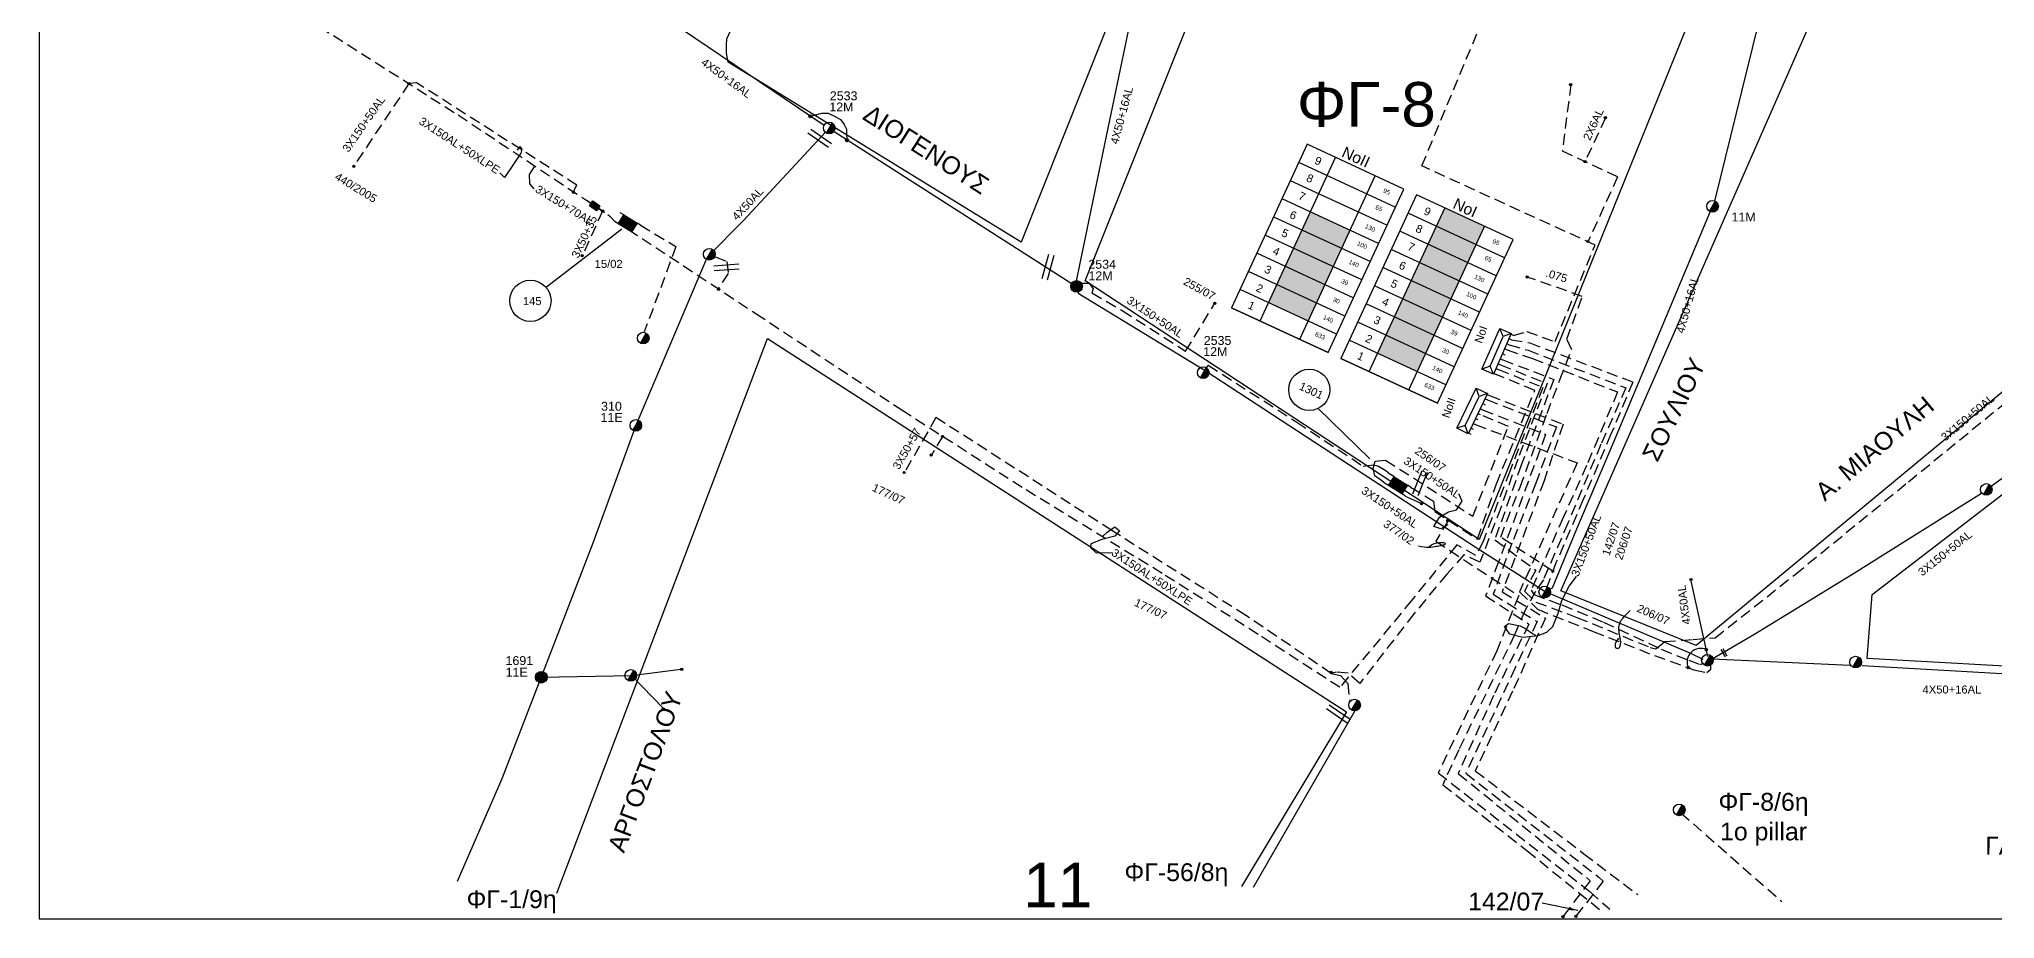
# Model space of a CAD drawing. Header units: millimetres. Extents: x -2238 to -1136, y 747 to 1272.
# Drawn here: x -2237.4 to -2011.6, y 757 to 858.5 of the extents above; entities that cross this region are included whole.
import ezdxf
from ezdxf.enums import TextEntityAlignment as Align

# ---------------------------------------------------------------- set-up
doc = ezdxf.new("R2010")
doc.units = ezdxf.units.MM
doc.linetypes.add('DASHED', pattern=[19.05, 12.7, -6.35])
for name, color, linetype in [('Link Box 2 Διευθύνσεων', 7, 'Continuous'), ('Link Box 4 Διευθύνσεων', 7, 'Continuous'), ('Άγνωστα', 7, 'Continuous'), ('Ασφαλειοκιβώτια Χ.Τ 9 αναχωρήσεων', 7, 'Continuous'), ('Γέφυρες Εναέριου Δικτύου', 7, 'Continuous'), ('Γυμνά εναέρια ΧΤ (3Φ)   3x50+35CU', 7, 'Continuous'), ('Γυμνά εναέρια ΧΤ (3Φ)   4x50AL', 7, 'Continuous'), ('Γυμνά εναέρια ΧΤ και ΦΟΠ (3Φ)   4x50+16AL', 7, 'Continuous'), ('Επιγραφές - Σχήματα', 7, 'Continuous'), ('Καλώδια ΧΤ   2x6AL', 7, 'DASHED'), ('Καλώδια ΧΤ   3x150+50AL', 7, 'DASHED'), ('Καλώδια ΧΤ   3x150+70AL', 7, 'DASHED'), ('Καλώδια ΧΤ   3x150AL+50XLPE', 7, 'DASHED'), ('Καλώδια ΧΤ   4x50AL', 7, 'DASHED'), ('Μηχανική τομή', 7, 'Continuous'), ('Στύλος Ξύλινος', 7, 'Continuous'), ('Στύλος Ξύλινος @ 1', 7, 'Continuous'), ('Στύλος ΦΜ', 7, 'Continuous'), ('Στύλος ΦΜ @ 1', 7, 'Continuous'), ('Συνδέσεις', 7, 'Continuous'), ('Τομή', 7, 'Continuous'), ('Υποσταθμός πόλεως', 7, 'Continuous'), ('Υπόβαθρο ΔΕΗ', 7, 'Continuous'), ('Υπόγεια καλώδια Παροχών ΧΤ   .075', 7, 'DASHED'), ('Υπόγεια καλώδια Παροχών ΧΤ   4x50AL', 7, 'DASHED')]:
    doc.layers.add(name, color=color, linetype=linetype)
doc.styles.get("Standard").update_dxf_attribs({"font": 'ARIAL.TTF'})
doc.linetypes.add('SYN_LINE', pattern='A,0.5,-0.0001,["/\\/\\/\\/",Standard,S=0.1,R=0,X=0,Y=-0.05],-0.25', length=0.7501)
doc.dimstyles.new('ISO-25', dxfattribs={"dimtxt": 2.5, "dimasz": 2.5, "dimexe": 1.25, "dimexo": 0.625, "dimtad": 1, "dimtxsty": 'Standard', "dimcen": 2.5, "dimadec": 0, "dimazin": 0, "dimtfac": 1, "dimtmove": 0, "dimatfit": 3, "dimfxl": 1, "dimarcsym": 0})

# ---------------------------------------------------------------- blocks, each defined once
blk = doc.blocks.new('ΥΠΑΡΧΩΝ ΤΣΙΜΕΝΤΕΝΙΟΣ ΣΤΥΛΟΣ')
at = {"layer": 'Στύλος ΦΜ'}
blk.add_hatch(color=256, dxfattribs=at).paths.add_polyline_path([(-1.29, -2.28, 0.574793), (2.62, 0, 0.268822), (1.3, 2.27)])
blk.add_line((-1.29, -2.28), (1.3, 2.27), dxfattribs=at)
blk.add_circle((0, 0), 2.62, dxfattribs=at)
at = {"layer": 'Στύλος ΦΜ', "flags": 4}
for tag, p in [('ΑΡΙΘΜΟΣ', (-4.68, 8.05)), ('ΤΥΠΟΣ', (-4.91, 3.03))]:
    blk.add_attdef(tag, p, '', height=4, dxfattribs=at)
blk = doc.blocks.new('ΤΟΜΗ')
at = {"layer": 'Τομή', "ltscale": 40}
for p, q in [((-5.68, 0), (5.68, 0)), ((5.68, -2.33), (-5.68, -2.33))]:
    blk.add_line(p, q, dxfattribs=at)
blk = doc.blocks.new('ΜΗΧΑΝΙΚΗ ΤΟΜΗ')
at = {"layer": 'Μηχανική τομή', "ltscale": 40}
for p, q in [((-1.89, 0.78), (1.89, 0.78)), ((1.89, 0), (-1.89, 0))]:
    blk.add_line(p, q, dxfattribs=at)
blk = doc.blocks.new('_ΣΥΝΔΕΣΗ')
at = {"layer": 'Συνδέσεις', "linetype": 'SYN_LINE', "ltscale": 40}
blk.add_hatch(color=256, dxfattribs=at).paths.add_polyline_path([(0.5, -0.01, 1), (-0.5, -0.01, 1)])
at = {"layer": 'Συνδέσεις'}
blk.add_circle((0, -0.01), 0.5, dxfattribs=at)
blk = doc.blocks.new('ΥΠΑΡΧΩΝ ΞΥΛΙΝΟΣ ΣΤΥΛΟΣ')
at = {"layer": 'Στύλος Ξύλινος'}
h = blk.add_hatch(color=256, dxfattribs=at)
h.paths.add_polyline_path([(-2.62, 0, 0.270008), (-1.29, -2.28), (1.3, 2.27, 0.576266)])
h.paths.add_polyline_path([(-1.29, -2.28, 0.574793), (2.62, 0, 0.268822), (1.3, 2.27)])
blk.add_line((-1.29, -2.28), (1.3, 2.27), dxfattribs=at)
blk.add_circle((0, 0), 2.62, dxfattribs=at)
at = {"layer": 'Στύλος Ξύλινος', "flags": 4}
for tag, p in [('ΑΡΙΘΜΟΣ', (-4.91, 8.6)), ('ΤΥΠΟΣ', (-4.85, 3.39))]:
    blk.add_attdef(tag, p, '', height=4, dxfattribs=at)
blk = doc.blocks.new('LINK BOX 4 ΑΝΑΧΩΡΗΣΕΩΝ')
at = {"layer": 'Link Box 4 Διευθύνσεων', "ltscale": 40}
blk.add_hatch(color=256, dxfattribs=at).paths.add_polyline_path([(-3.54, 0), (-3.54, -4.67), (3.54, -4.67), (3.54, 0)])
for p, q in [((-3.54, 0), (-5.33, 0)), ((5.33, 0), (3.54, 0)), ((-3.54, -4.67), (-5.33, -4.67)), ((5.33, -4.67), (3.54, -4.67))]:
    blk.add_line(p, q, dxfattribs=at)
blk.add_lwpolyline([(-3.54, -4.67), (-3.54, 0), (3.54, 0), (3.54, -4.67)], close=True, dxfattribs=at)
blk = doc.blocks.new('LINK BOX 2 ΑΝΑΧΩΡΗΣΕΩΝ')
at = {"layer": 'Link Box 2 Διευθύνσεων', "ltscale": 40}
blk.add_hatch(color=256, dxfattribs=at).paths.add_polyline_path([(-2.02, 1.29), (-2.02, -1.45), (1.89, -1.45), (1.89, 1.29)])
for p, q in [((-2.02, -0.08), (-4.26, -0.08)), ((4.12, -0.08), (1.89, -0.08))]:
    blk.add_line(p, q, dxfattribs=at)
blk.add_lwpolyline([(-2.02, -1.45), (-2.02, 1.29), (1.89, 1.29), (1.89, -1.45)], close=True, dxfattribs=at)
blk = doc.blocks.new('ΑΣΦΑΛΕΙΟΚΙΒΩΤΙΟ ΥΣ 9 ΑΝΑΧΩΡΗΣΕΩΝ')
at = {"layer": 'Ασφαλειοκιβώτια Χ.Τ 9 αναχωρήσεων', "ltscale": 40}
for p, q in [((-9.32, -13.12), (-5.79, 6.82)), ((2.12, 3.14), (-9.65, 5.22)), ((-4.48, -13.97), (-0.95, 5.96)), ((1.73, 0.92), (-10.04, 3)), ((1.34, -1.3), (-10.43, 0.79)), ((0.95, -3.51), (-10.82, -1.43)), ((0.56, -5.73), (-11.22, -3.64)), ((0.16, -7.94), (-11.61, -5.86)), ((-0.23, -10.16), (-12, -8.07)), ((-0.62, -12.37), (-12.39, -10.29)), ((-1.01, -14.59), (-12.79, -12.5))]:
    blk.add_line(p, q, dxfattribs=at)
at = {"layer": 'Ασφαλειοκιβώτια Χ.Τ 9 αναχωρήσεων'}
blk.add_lwpolyline([(2.52, 5.35), (-9.25, 7.44), (-12.79, -12.5), (-1.01, -14.59)], close=True, dxfattribs=at)
for s, p in [('9', (-8.01, 5.56)), ('8', (-8.4, 3.43)), ('7', (-8.75, 1.25)), ('6', (-9.16, -1.05)), ('5', (-9.53, -3.25)), ('4', (-9.96, -5.47)), ('3', (-10.34, -7.7)), ('2', (-10.72, -9.97)), ('1', (-11.11, -12.08))]:
    blk.add_text(s, height=0.9, rotation=350.6937, dxfattribs=at).set_placement(p)
at = {"layer": 'Ασφαλειοκιβώτια Χ.Τ 9 αναχωρήσεων', "ltscale": 40}
for tag, height, rotation, p in [('ΟΝΟΜΑ', 1.25, 350.2383, (-3.59, 7.45)), ('ΚΕΙΜΕΝΟ 9', 0.5, 350.6937, (0.75, 4.59)), ('ΚΕΙΜΕΝΟ 8', 0.5, 350.6937, (0.37, 2.56)), ('ΚΕΙΜΕΝΟ 7', 0.5, 350.6937, (-0.01, 0.15)), ('ΚΕΙΜΕΝΟ 6', 0.5, 350.6937, (-0.39, -1.94)), ('ΚΕΙΜΕΝΟ 5', 0.5, 350.6937, (-0.77, -4.19)), ('ΚΕΙΜΕΝΟ 4', 0.5, 350.6937, (-1.21, -6.46)), ('ΚΕΙΜΕΝΟ 3', 0.5, 350.6937, (-1.59, -8.7)), ('ΚΕΙΜΕΝΟ 2', 0.5, 350.6937, (-1.96, -10.94)), ('ΚΕΙΜΕΝΟ 1', 0.5, 350.6937, (-2.35, -13.01)), ('ΣΧ', 0.5, 350.2383, (-7.27, -13.98))]:
    blk.add_attdef(tag, text='', height=height, rotation=rotation, dxfattribs=at).set_placement(p, align=Align.MIDDLE_CENTER)
blk = doc.blocks.new('ΥΠΟΣΤΑΘΜΟΣ ΠΟΛΕΩΣ 9 ΑΝΑΧΩΡΗΣΕΩΝ')
at = {"layer": 'Υποσταθμός πόλεως', "ltscale": 40}
for p, q in [((-9.63, -2.82), (-9.63, -4)), ((-7.12, -2.82), (-7.12, -4)), ((-4.84, -2.82), (-4.84, -4)), ((-2.36, -2.82), (-2.36, -4)), ((0.09, -2.82), (0.09, -4)), ((2.55, -2.82), (2.55, -4)), ((5.02, -2.82), (5.02, -4)), ((7.48, -2.82), (7.48, -4)), ((9.61, -2.82), (9.61, -4))]:
    blk.add_line(p, q, dxfattribs=at)
blk.add_lwpolyline([(-10.02, 2.82), (10.02, 2.82), (10.02, -2.82), (-10.02, -2.82)], close=True, dxfattribs=at)
for points in [[(-7.21, 0), (-10.02, 2.82)], [(-10.02, -2.82), (-7.21, 0)], [(-7.21, 0), (7.21, 0)], [(7.21, 0), (10.02, 2.82)], [(10.02, -2.82), (7.21, 0)]]:
    blk.add_lwpolyline(points, dxfattribs=at)
at = {"layer": 'Υποσταθμός πόλεως', "linetype": 'SYN_LINE', "ltscale": 40, "flags": 1}
for tag, p in [('ΜΕΤΑΣΧΗΜΑΤΙΣΜΟΣ', (10.79, 1.71)), ('ΙΣΧΥΣ', (10.77, -1.08)), ('ΑΡΙΘΜΟΣ', (10.89, -3.8))]:
    blk.add_attdef(tag, p, '', height=1.8, dxfattribs=at)

msp = doc.modelspace()

# ---------------------------------------------------------------- hatches: boundary and pattern name
at = {"layer": 'Ασφαλειοκιβώτια Χ.Τ 9 αναχωρήσεων'}
for color, points in [(27, [(-2071.5, 834.79), (-2070.53, 836.89), (-2075.11, 839.01), (-2076.08, 836.91)]), (62, [(-2092.57, 834.36), (-2093.54, 832.27), (-2088.97, 830.15), (-2088.96, 830.15), (-2087.99, 832.25)]), (151, [(-2074.41, 828.51), (-2073.44, 830.6), (-2078.02, 832.72), (-2078.99, 830.62)]), (30, [(-2089.93, 828.05), (-2094.46, 830.15), (-2094.52, 830.15), (-2095.48, 828.08), (-2090.9, 825.96)]), (133, [(-2079.96, 828.53), (-2080.93, 826.43), (-2076.35, 824.32), (-2075.38, 826.41)]), (1, [(-2075.38, 826.41), (-2074.41, 828.51), (-2078.99, 830.62), (-2079.96, 828.53)]), (2, [(-2080.93, 826.43), (-2081.9, 824.34), (-2077.32, 822.22), (-2076.35, 824.32)]), (173, [(-2081.9, 824.34), (-2082.87, 822.24), (-2078.29, 820.12), (-2077.32, 822.22)])]:
    msp.add_hatch(color=color, dxfattribs=at).paths.add_polyline_path(points)
h = msp.add_hatch(color=6, dxfattribs=at)
h.paths.add_polyline_path([(-2076.08, 836.91), (-2077.05, 834.82), (-2073.41, 833.13), (-2072.27, 833.13), (-2071.5, 834.79)])
h.paths.add_polyline_path([(-2072.27, 833.13), (-2073.41, 833.13), (-2072.47, 832.7)])
h = msp.add_hatch(color=85, dxfattribs=at)
h.paths.add_polyline_path([(-2072.47, 832.7), (-2073.41, 833.13), (-2077.83, 833.13), (-2078.02, 832.72), (-2073.44, 830.6)])
h.paths.add_polyline_path([(-2077.05, 834.82), (-2077.83, 833.13), (-2073.41, 833.13)])
h = msp.add_hatch(color=85, dxfattribs=at)
h.paths.add_polyline_path([(-2088.96, 830.15), (-2088.97, 830.15), (-2094.46, 830.15), (-2089.93, 828.05)])
h.paths.add_polyline_path([(-2093.54, 832.27), (-2094.51, 830.17), (-2094.46, 830.15), (-2088.97, 830.15)])
at = {"layer": 'Επιγραφές - Σχήματα', "ltscale": 20}
h = msp.add_hatch(color=133, dxfattribs=at)
h.dxf.hatch_style = 1
h.paths.add_polyline_path([(-2090.63, 838.56), (-2091.6, 836.46), (-2087.02, 834.34), (-2086.05, 836.44)])
h = msp.add_hatch(color=6, dxfattribs=at)
h.dxf.hatch_style = 1
h.paths.add_polyline_path([(-2087.99, 832.25), (-2087.02, 834.34), (-2091.6, 836.46), (-2092.57, 834.36)])

# ---------------------------------------------------------------- linework, layer by layer
at = {"layer": 'Άγνωστα', "color": 6, "linetype": 'DASHED', "ltscale": 0.1}
for points in [[(-2067.21, 824.32), (-2065.67, 824.75), (-2065.67, 824.75), (-2062.39, 823.61), (-2057.78, 834.74), (-2077.77, 843.88), (-2068.67, 865.69)], [(-2060.58, 853.24), (-2061.56, 845.6), (-2055.17, 842.61), (-2058.6, 835.11)]]:
    msp.add_lwpolyline(points, dxfattribs=at)
at = {"layer": 'Άγνωστα', "color": 2, "linetype": 'DASHED', "ltscale": 0.1}
for points in [[(-2167.96, 837.03), (-2163.86, 834.58), (-2167.51, 824.72)], [(-2133.1, 812.66), (-2134.38, 810.51)]]:
    msp.add_lwpolyline(points, dxfattribs=at)
at = {"layer": 'Άγνωστα', "color": 133, "linetype": 'DASHED', "ltscale": 0.1}
msp.add_lwpolyline([(-2133.86, 814.84), (-2137.45, 808.56)], dxfattribs=at)
at = {"layer": 'Άγνωστα', "ltscale": 0.1}
msp.add_lwpolyline([(-2079.7, 805.78), (-2077.95, 804.98)], dxfattribs=at)
at = {"layer": 'Άγνωστα', "color": 151, "linetype": 'SYN_LINE', "ltscale": 6}
for points in [[(-2168.99, 785.08), (-2163.31, 785.8)], [(-2168.99, 785.08), (-2165.3, 781.25)]]:
    msp.add_lwpolyline(points, dxfattribs=at)
at = {"layer": 'Άγνωστα', "color": 151, "linetype": 'SYN_LINE', "ltscale": 10}
msp.add_lwpolyline([(-2179.4, 784.88), (-2168.99, 785.08)], dxfattribs=at)
at = {"layer": 'Άγνωστα', "color": 2, "ltscale": 0.1}
msp.add_lwpolyline([(-2085.52, 780.99), (-2085.52, 780.99), (-2097.22, 760.63)], dxfattribs=at)
at = {"layer": 'Άγνωστα', "color": 151, "linetype": 'DASHED', "ltscale": 0.1}
msp.add_lwpolyline([(-2047.86, 769.21), (-2036.22, 758.99)], dxfattribs=at)
at = {"layer": 'Γέφυρες Εναέριου Δικτύου', "ltscale": 0.1}
msp.add_lwpolyline([(-2148.32, 849.62), (-2147.04, 849.97), (-2146.29, 849.95), (-2145.41, 849.55), (-2144.88, 849.22), (-2144.44, 848.67), (-2144.19, 848.11), (-2144.17, 847.38), (-2144.11, 846.83)], dxfattribs=at)
at = {"layer": 'Γυμνά εναέρια ΧΤ (3Φ)   3x50+35CU', "color": 2, "linetype": 'DASHED', "ltscale": 0.1}
msp.add_lwpolyline([(-2172.35, 838.67), (-2174.65, 833.52)], dxfattribs=at)
at = {"layer": 'Γυμνά εναέρια ΧΤ (3Φ)   4x50AL', "color": 6, "linetype": 'Continuous', "ltscale": 0.1}
msp.add_lwpolyline([(-2044.75, 787.28), (-2046.71, 796.14)], dxfattribs=at)
at = {"layer": 'Γυμνά εναέρια ΧΤ και ΦΟΠ (3Φ)   4x50+16AL', "color": 7, "ltscale": 0.1}
msp.add_lwpolyline([(-2043.95, 839.79), (-2031.52, 890.31)], dxfattribs=at)
at = {"layer": 'Γυμνά εναέρια ΧΤ και ΦΟΠ (3Φ)   4x50+16AL', "color": 133, "ltscale": 0.1}
for points in [[(-2117.75, 830.05), (-2114.34, 846.39), (-2110.16, 866.5), (-2110.06, 866.81)], [(-2117.38, 829.81), (-2117.43, 829.18), (-2102.78, 820.28), (-2083.33, 807.59), (-2071.6, 799.91), (-2063.55, 794.75)]]:
    msp.add_lwpolyline(points, dxfattribs=at)
at = {"layer": 'Γυμνά εναέρια ΧΤ και ΦΟΠ (3Φ)   4x50+16AL', "color": 3, "ltscale": 0.1}
for points in [[(-2167.61, 862.66), (-2146.75, 848.59)], [(-2145.59, 847.83), (-2117.38, 829.81)]]:
    msp.add_lwpolyline(points, dxfattribs=at)
at = {"layer": 'Γυμνά εναέρια ΧΤ και ΦΟΠ (3Φ)   4x50+16AL', "color": 1, "ltscale": 0.1}
for points in [[(-2044.48, 838.63), (-2055.66, 812), (-2059.92, 801.95), (-2062.72, 795.16), (-2063.55, 794.75)], [(-2063.55, 794.75), (-2059.73, 793.14), (-2046.78, 787.64), (-2045.35, 786.95)], [(-2044.27, 787.01), (-2028.34, 786.28)], [(-2026.95, 786.21), (-2001.41, 784.77)]]:
    msp.add_lwpolyline(points, dxfattribs=at)
at = {"layer": 'Γυμνά εναέρια ΧΤ και ΦΟΠ (3Φ)   4x50+16AL', "color": 85, "ltscale": 0.1}
for points in [[(-2012.06, 806.91), (-2003.87, 812.88), (-1989.85, 825.35), (-1980.12, 833.36)], [(-2044.27, 787.01), (-2039.47, 789.8), (-2028.14, 796.72), (-2013.18, 806.11)]]:
    msp.add_lwpolyline(points, dxfattribs=at)
at = {"layer": 'Επιγραφές - Σχήματα', "ltscale": 0.1}
msp.add_lwpolyline([(-1243.78, 1256.38), (-2237.36, 1256.38), (-2237.36, 756.99), (-1243.78, 756.99)], close=True, dxfattribs=at)
for points in [[(-2182.16, 845.69), (-2181.88, 846.1), (-2181.65, 845.79), (-2181.75, 845.36), (-2182.46, 844.29), (-2183.64, 842.53), (-2184.18, 843.08)], [(-2180.19, 843.83), (-2180.81, 842.89), (-2180.78, 841.81), (-2180.27, 841.23)], [(-2170.1, 836.59), (-2178.81, 829.88)], [(-2083.76, 810.06), (-2089.74, 815.89)], [(-2074.77, 802.46), (-2075.56, 802), (-2076.37, 802.27), (-2075.75, 803.35), (-2074.7, 803.94), (-2073.77, 804.2), (-2073.11, 805.19), (-2073.49, 806.03)], [(-2114.62, 801.12), (-2114.08, 801.63), (-2113.21, 802.21), (-2112.67, 801.77), (-2113.21, 801.16), (-2114.69, 800.76), (-2115.96, 800.26), (-2116.03, 799.86), (-2115.35, 799.24), (-2113.48, 799.27)], [(-2077.03, 799.81), (-2076.85, 800), (-2076.64, 800.15), (-2076.41, 800.26), (-2076.18, 800.34), (-2075.96, 800.39), (-2075.74, 800.42), (-2075.54, 800.43), (-2075.38, 800.43), (-2075.25, 800.41), (-2075.16, 800.39), (-2075.1, 800.36), (-2075.07, 800.32), (-2075.07, 800.28), (-2075.08, 800.24), (-2075.12, 800.2), (-2075.18, 800.17), (-2075.24, 800.13), (-2075.33, 800.1), (-2075.42, 800.08), (-2075.53, 800.05), (-2075.65, 800.02), (-2075.79, 800), (-2075.95, 799.97), (-2076.12, 799.94), (-2076.31, 799.91), (-2076.51, 799.87), (-2076.74, 799.85), (-2076.98, 799.84), (-2077.24, 799.84), (-2077.52, 799.87), (-2077.83, 799.92), (-2078.15, 800.01)], [(-2064.33, 789.68), (-2063.36, 790.06), (-2062.66, 790.71), (-2062.02, 792.25), (-2061.63, 793.74), (-2060.76, 795.39), (-2059.93, 796.49)], [(-2055.07, 789.39), (-2055.24, 789.14), (-2055.36, 788.93), (-2055.44, 788.75), (-2055.47, 788.61), (-2055.47, 788.49), (-2055.45, 788.4), (-2055.41, 788.32), (-2055.36, 788.27), (-2055.3, 788.23), (-2055.25, 788.21), (-2055.19, 788.2), (-2055.13, 788.21), (-2055.07, 788.23), (-2055.01, 788.27), (-2054.97, 788.32), (-2054.92, 788.38), (-2054.89, 788.45), (-2054.86, 788.54), (-2054.84, 788.64), (-2054.83, 788.74), (-2054.82, 788.85), (-2054.82, 788.97), (-2054.83, 789.08), (-2054.84, 789.2), (-2054.86, 789.32), (-2054.88, 789.43), (-2054.9, 789.55), (-2054.93, 789.67), (-2054.95, 789.79), (-2054.98, 789.91), (-2055, 790.03), (-2055.01, 790.15), (-2055.02, 790.28), (-2055.03, 790.41), (-2055.03, 790.55), (-2055.02, 790.68), (-2055, 790.82), (-2054.97, 790.95), (-2054.93, 791.09), (-2054.87, 791.22), (-2054.8, 791.35), (-2054.72, 791.48), (-2054.62, 791.62), (-2054.49, 791.77), (-2054.34, 791.94), (-2054.17, 792.13), (-2053.97, 792.34), (-2053.73, 792.58)], [(-2064.36, 789.67), (-2066.11, 789.47), (-2067.6, 789.84), (-2068.23, 790.74), (-2067.76, 791.07), (-2066.44, 790.79), (-2065.88, 790.52), (-2065.01, 789.93), (-2064.65, 789.71)]]:
    msp.add_lwpolyline(points, dxfattribs=at)
for centre in [(-2180.66, 828.31), (-2090.76, 818.04)]:
    msp.add_circle(centre, 2.38, dxfattribs=at)
at = {"layer": 'Καλώδια ΧΤ   2x6AL', "color": 6, "linetype": 'DASHED', "ltscale": 0.1}
msp.add_lwpolyline([(-2056.59, 849.43), (-2058.95, 844.38)], dxfattribs=at)
at = {"layer": 'Καλώδια ΧΤ   3x150+50AL', "color": 2, "linetype": 'DASHED', "ltscale": 0.1}
msp.add_lwpolyline([(-2194.68, 853.37), (-2201.03, 843.87)], dxfattribs=at)
at = {"layer": 'Καλώδια ΧΤ   3x150+50AL', "color": 27, "linetype": 'DASHED', "ltscale": 0.1}
msp.add_lwpolyline([(-2068.44, 821.51), (-2068.44, 821.51), (-2068.44, 821.51), (-2062.53, 819.23), (-2066.3, 809.36), (-2069.35, 800.74), (-2064.61, 797.22), (-2065.93, 794.8), (-2064.6, 793.55), (-2059.87, 791.78), (-2051.41, 788.31), (-2050.75, 788.15), (-2049.75, 788.98), (-2046.46, 789.24), (-2043.9, 789.43), (-2034.68, 796.74), (-2021.61, 807.42), (-2006.3, 819.93), (-1989.16, 834.19), (-1979.85, 841.83), (-1977.14, 842.94), (-1976.46, 844.04), (-1976.56, 844.71)], dxfattribs=at)
at = {"layer": 'Καλώδια ΧΤ   3x150+50AL', "color": 133, "linetype": 'DASHED', "ltscale": 0.1}
for points in [[(-2117.75, 830.05), (-2117.01, 830.33), (-2116.16, 830.36), (-2115.72, 829.68), (-2115.85, 829.21), (-2112.36, 827.2), (-2105.03, 822.49), (-2101.66, 828.03)], [(-2102.78, 820.28), (-2102.42, 820.87), (-2092.2, 814.31), (-2084.53, 809.22), (-2083.37, 809.38), (-2083.03, 809.29), (-2082.77, 809.23), (-2081.91, 808.72), (-2081.37, 808.26)], [(-2082.01, 807.24), (-2082.53, 807.67), (-2083.2, 808.13), (-2083.4, 808.95), (-2083.16, 809.82), (-2081.95, 809.93), (-2071.89, 803.45), (-2067.77, 813.82), (-2071.03, 815.17)]]:
    msp.add_lwpolyline(points, dxfattribs=at)
at = {"layer": 'Καλώδια ΧΤ   3x150+50AL', "color": 151, "linetype": 'DASHED', "ltscale": 0.1}
msp.add_lwpolyline([(-2067.68, 823.24), (-2065.51, 822.6), (-2065.51, 822.6), (-2054.23, 818.27), (-2057.1, 811.76), (-2060.91, 802.67), (-2063.74, 796.12), (-2064.65, 794.77), (-2065.84, 792.61), (-2067.07, 789.77), (-2073.51, 776.5), (-2075.36, 772.47), (-2065.64, 764.87), (-2056.96, 757.85)], dxfattribs=at)
at = {"layer": 'Καλώδια ΧΤ   3x150+50AL', "color": 85, "linetype": 'DASHED', "ltscale": 0.1}
for points in [[(-2067.94, 822.66), (-2065, 821.64), (-2065, 821.64), (-2055.17, 817.79), (-2058.75, 809.31), (-2061.44, 803.3), (-2065.16, 794.92), (-2064.85, 794.41), (-2061.6, 793.21), (-2056.79, 791.22), (-2050.14, 788.1), (-2046.97, 786.83), (-2045.6, 786.33), (-2045.25, 786.52)], [(-2070.75, 815.74), (-2070.75, 815.74), (-2070.75, 815.74), (-2063.48, 812.87), (-2066.15, 805.68), (-2068.91, 798.18), (-2070.41, 794.28), (-2065.41, 791), (-2069.49, 782.77), (-2073.57, 773.77), (-2058.33, 761.39), (-2061.49, 757.25)]]:
    msp.add_lwpolyline(points, dxfattribs=at)
at = {"layer": 'Καλώδια ΧΤ   3x150+50AL', "color": 1, "linetype": 'DASHED', "ltscale": 0.1}
msp.add_lwpolyline([(-2067.43, 823.82), (-2065.32, 823.45), (-2065.32, 823.45), (-2053.41, 818.94), (-2055.94, 812.91), (-2059.14, 805.39), (-2062.29, 798.06), (-2063.55, 794.75)], dxfattribs=at)
at = {"layer": 'Καλώδια ΧΤ   3x150+50AL', "color": 173, "linetype": 'DASHED', "ltscale": 0.1}
for points in [[(-2079.06, 806.8), (-2076.42, 805.19), (-2076.27, 803.99), (-2071.35, 800.82), (-2069.17, 807.18), (-2064.73, 817.97), (-2064.73, 817.97), (-2069.19, 819.8), (-2069.19, 819.8), (-2069.19, 819.8)], [(-2074.71, 802.98), (-2076.17, 800.56), (-2066.59, 794.3)], [(-2066.59, 794.3), (-2069.11, 787.93), (-2075.88, 773.84), (-2058.36, 760.12), (-2056.08, 758.11)]]:
    msp.add_lwpolyline(points, dxfattribs=at)
at = {"layer": 'Καλώδια ΧΤ   3x150+50AL', "color": 62, "linetype": 'DASHED', "ltscale": 0.1}
msp.add_lwpolyline([(-2069.96, 817.37), (-2069.96, 817.37), (-2069.96, 817.37), (-2061.47, 814.06), (-2063.66, 807.54), (-2068.5, 794.72), (-2063.51, 791.7), (-2067.29, 783.25), (-2071.6, 774.09), (-2059.06, 764.49), (-2052.84, 759.8)], dxfattribs=at)
at = {"layer": 'Καλώδια ΧΤ   3x150+50AL', "color": 30, "linetype": 'DASHED', "ltscale": 0.1}
msp.add_lwpolyline([(-2070.2, 816.88), (-2070.2, 816.88), (-2070.2, 816.88), (-2062.24, 813.75), (-2064.62, 807.26), (-2067.37, 800.36), (-2069.52, 794.45), (-2064.46, 791.29), (-2067.01, 785.96), (-2072.71, 773.79), (-2057.33, 761.79), (-2056.84, 761.35), (-2059.99, 757.28)], dxfattribs=at)
at = {"layer": 'Καλώδια ΧΤ   3x150+50AL', "color": 6, "linetype": 'DASHED', "ltscale": 0.1}
msp.add_lwpolyline([(-2071.58, 814.03), (-2071.58, 814.03), (-2071.58, 814.03), (-2059.84, 809.61), (-2066.49, 794.74), (-2066.49, 794.74), (-2066.49, 794.74), (-2064.41, 792.71), (-2057.98, 790.16), (-2050.92, 787.37), (-2046.36, 785.74), (-2044.86, 785.42), (-2044.4, 785.79), (-2044.42, 786.28), (-2044.65, 786.51)], dxfattribs=at)
at = {"layer": 'Καλώδια ΧΤ   3x150+70AL', "color": 2, "linetype": 'DASHED', "ltscale": 0.1}
msp.add_lwpolyline([(-2228.66, 874.87), (-2211.42, 864.02), (-2189.01, 849.76), (-2171.71, 838.25), (-2171.44, 838.02), (-2170.91, 837.45)], dxfattribs=at)
at = {"layer": 'Καλώδια ΧΤ   3x150AL+50XLPE', "color": 2, "linetype": 'DASHED', "ltscale": 0.1}
for points in [[(-2175.67, 840.92), (-2175.3, 841.66), (-2193.79, 853.46), (-2194.62, 853.38)], [(-2068.93, 820.39), (-2068.93, 820.39), (-2068.93, 820.39), (-2063.8, 818.31), (-2067.63, 808.63), (-2070.7, 800.55), (-2071.52, 798.91), (-2073.73, 800.14), (-2078.96, 793.73), (-2087.23, 783.71), (-2096.67, 789.82), (-2107.75, 796.86), (-2123.9, 806.76), (-2137.68, 815.6), (-2154, 826.38), (-2168.59, 836.01)], [(-2159.33, 833.39), (-2157.98, 832.84), (-2157.98, 832.84), (-2157.84, 831.47), (-2158.99, 829.69)]]:
    msp.add_lwpolyline(points, dxfattribs=at)
at = {"layer": 'Καλώδια ΧΤ   3x150AL+50XLPE', "color": 133, "linetype": 'DASHED', "ltscale": 0.1}
for points in [[(-2068.7, 820.93), (-2068.7, 820.93), (-2068.7, 820.93), (-2063.3, 818.76), (-2066.7, 810.04), (-2068.66, 804.43), (-2071.06, 798.17), (-2072.9, 799.02), (-2074.89, 796.77), (-2078.67, 792.21), (-2084.94, 784.17), (-2086.26, 785.33), (-2087.66, 785.46), (-2088.22, 785.31), (-2098.08, 792.01), (-2113.57, 801.81), (-2133.86, 814.84)], [(-2088.22, 785.31), (-2087.15, 785.06), (-2086.33, 784.15), (-2086.1, 782.05)]]:
    msp.add_lwpolyline(points, dxfattribs=at)
at = {"layer": 'Καλώδια ΧΤ   4x50AL', "color": 151, "linetype": 'Continuous', "ltscale": 0.1}
msp.add_lwpolyline([(-2189.09, 761.34), (-2183.92, 773.19), (-2173.4, 800.37), (-2168.41, 814.07), (-2160.2, 833.4), (-2156.06, 837.59), (-2146.61, 847.76)], dxfattribs=at)
at = {"layer": 'Υπόβαθρο ΔΕΗ', "ltscale": 0.1}
for points in [[(-2133.24, 916.75), (-2097.58, 901.4), (-2124.03, 835.09), (-2157.82, 855.83), (-2158.04, 856.87), (-2158.04, 857.77), (-2157.97, 858.52), (-2157.14, 860.39), (-2133.24, 916.75)], [(-2116.63, 830.62), (-2090.32, 896.41), (-2039.49, 879.01), (-2071.15, 800.77), (-2116.63, 830.62)], [(-1957.38, 870.93), (-1954.31, 864.52), (-2046.1, 788.54), (-2061.73, 794.86), (-2028.52, 870.41), (-1957.38, 870.93)], [(-2177.61, 759.97), (-2153.31, 823.96), (-2086.46, 780.9), (-2098.58, 760.74)]]:
    msp.add_lwpolyline(points, dxfattribs=at)
msp.add_lwpolyline([(-2004.23, 785.79), (-2026.36, 787.05), (-2025.8, 794.41), (-2005.31, 810.15), (-1956.64, 851.26), (-1914.05, 808.12), (-1938.96, 781.24)], close=True, dxfattribs=at)
msp.add_arc((-2045.58, 786.62), 1.58, 65.2379, 204.1341, dxfattribs=at)
at = {"layer": 'Υπόγεια καλώδια Παροχών ΧΤ   .075', "color": 1, "linetype": 'DASHED', "ltscale": 0.1}
msp.add_lwpolyline([(-2062.65, 797.11), (-2068.67, 801.04), (-2066.44, 806.81), (-2063.31, 815.3), (-2061.85, 819.19), (-2060.46, 822.66), (-2061.02, 823.87), (-2059.25, 828.82), (-2065.61, 831.05)], dxfattribs=at)

# ---------------------------------------------------------------- block references
at = {"layer": 'Link Box 2 Διευθύνσεων', "xscale": 0.2565857821764757, "yscale": 0.2565857821764757, "zscale": 0.2565857821764757, "rotation": 326.0683365251246}
msp.add_blockref('LINK BOX 2 ΑΝΑΧΩΡΗΣΕΩΝ', (-2173.22, 839.28), dxfattribs=at)
at = {"layer": 'Link Box 4 Διευθύνσεων', "ltscale": 0.1}
for p, xscale, yscale, zscale, rotation in [((-2169.12, 837.75), 0.2565857821764995, 0.2565857821764995, 0.2565857821764995, 328.2173550208799), ((-2080.21, 807.53), 0.2565857821764582, 0.2565857821764582, 0.2565857821764582, 327.7530629291149)]:
    msp.add_blockref('LINK BOX 4 ΑΝΑΧΩΡΗΣΕΩΝ', p, dxfattribs=dict(at, xscale=xscale, yscale=yscale, zscale=zscale, rotation=rotation))
at = {"layer": 'Ασφαλειοκιβώτια Χ.Τ 9 αναχωρήσεων', "xscale": 1.026343128705976, "yscale": 1.026343128705976, "zscale": 1.026343128705976}
for p, rotation, values in [((-2083.76, 836.56), 345.2102233942027, {'ΚΕΙΜΕΝΟ 1': '633', 'ΚΕΙΜΕΝΟ 2': '140', 'ΟΝΟΜΑ': 'NoII', 'ΚΕΙΜΕΝΟ 3': '30', 'ΚΕΙΜΕΝΟ 4': '39', 'ΚΕΙΜΕΝΟ 5': '140', 'ΚΕΙΜΕΝΟ 6': '100', 'ΚΕΙΜΕΝΟ 7': '130', 'ΚΕΙΜΕΝΟ 8': '65', 'ΚΕΙΜΕΝΟ 9': '95'}), ((-2071.15, 830.72), 345.2102233942024, {'ΚΕΙΜΕΝΟ 1': '633', 'ΚΕΙΜΕΝΟ 2': '140', 'ΟΝΟΜΑ': 'NoI', 'ΚΕΙΜΕΝΟ 3': '30', 'ΚΕΙΜΕΝΟ 4': '39', 'ΚΕΙΜΕΝΟ 5': '140', 'ΚΕΙΜΕΝΟ 6': '100', 'ΚΕΙΜΕΝΟ 7': '130', 'ΚΕΙΜΕΝΟ 8': '65', 'ΚΕΙΜΕΝΟ 9': '95'})]:
    msp.add_blockref('ΑΣΦΑΛΕΙΟΚΙΒΩΤΙΟ ΥΣ 9 ΑΝΑΧΩΡΗΣΕΩΝ', p, dxfattribs=dict(at, rotation=rotation)).add_auto_attribs(values)
at = {"layer": 'Μηχανική τομή', "ltscale": 0.1, "xscale": 0.256585782176448, "yscale": 0.256585782176448, "zscale": 0.256585782176448, "rotation": 299.7660924736377}
msp.add_blockref('ΜΗΧΑΝΙΚΗ ΤΟΜΗ', (-2042.98, 787.65), dxfattribs=at)
at = {"layer": 'Στύλος Ξύλινος @ 1', "ltscale": 0.1}
ref = msp.add_blockref('ΥΠΑΡΧΩΝ ΞΥΛΙΝΟΣ ΣΤΥΛΟΣ', (-2117.62, 829.97), dxfattribs=dict(at, xscale=0.2565857821764941, yscale=0.2565857821764941, zscale=0.2565857821764941))
ref.add_attrib('ΤΥΠΟΣ', '12M', (-2116.25, 830.68), dxfattribs={"layer": 'Στύλος Ξύλινος', "height": 1.026, "flags": 4})
ref.add_attrib('ΑΡΙΘΜΟΣ', '2534', (-2116.26, 832.01), dxfattribs={"layer": 'Στύλος Ξύλινος', "height": 1.026, "flags": 4})
ref = msp.add_blockref('ΥΠΑΡΧΩΝ ΞΥΛΙΝΟΣ ΣΤΥΛΟΣ', (-2179.4, 784.88), dxfattribs=dict(at, xscale=0.2565857821764941, yscale=0.2565857821764941, zscale=0.2565857821764941))
ref.add_attrib('ΤΥΠΟΣ', '11E', (-2183.52, 784.94), dxfattribs={"layer": 'Στύλος Ξύλινος', "height": 1.026, "flags": 4})
ref.add_attrib('ΑΡΙΘΜΟΣ', '1691', (-2183.53, 786.28), dxfattribs={"layer": 'Στύλος Ξύλινος', "height": 1.026, "flags": 4})
at = {"layer": 'Στύλος ΦΜ @ 1', "ltscale": 0.1}
ref = msp.add_blockref('ΥΠΑΡΧΩΝ ΤΣΙΜΕΝΤΕΝΙΟΣ ΣΤΥΛΟΣ', (-2146.17, 848.25), dxfattribs=dict(at, xscale=0.2565857821764941, yscale=0.2565857821764941, zscale=0.2565857821764941))
ref.add_attrib('ΤΥΠΟΣ', '12M', (-2146.16, 850.16), dxfattribs={"layer": 'Στύλος ΦΜ', "height": 1.026, "flags": 4})
ref.add_attrib('ΑΡΙΘΜΟΣ', '2533', (-2146.1, 851.45), dxfattribs={"layer": 'Στύλος ΦΜ', "height": 1.026, "flags": 4})
ref = msp.add_blockref('ΥΠΑΡΧΩΝ ΤΣΙΜΕΝΤΕΝΙΟΣ ΣΤΥΛΟΣ', (-2044.22, 839.21), dxfattribs=dict(at, xscale=0.2565857821764941, yscale=0.2565857821764941, zscale=0.2565857821764941))
ref.add_attrib('ΤΥΠΟΣ', '11M', (-2042.02, 837.46), dxfattribs={"layer": 'Στύλος ΦΜ', "height": 1.026, "flags": 4})
at = {"layer": 'Στύλος ΦΜ @ 1', "ltscale": 0.1, "xscale": 0.2565857821764941, "yscale": 0.2565857821764941, "zscale": 0.2565857821764941}
for p in [(-2160.01, 833.68), (-2167.64, 824), (-2012.62, 806.54), (-2063.58, 794.71), (-2169.07, 785.08), (-2044.8, 786.84), (-2027.7, 786.62), (-2085.54, 781.66), (-2048.06, 769.57)]:
    msp.add_blockref('ΥΠΑΡΧΩΝ ΤΣΙΜΕΝΤΕΝΙΟΣ ΣΤΥΛΟΣ', p, dxfattribs=at)
at = {"layer": 'Στύλος ΦΜ @ 1', "ltscale": 0.1}
ref = msp.add_blockref('ΥΠΑΡΧΩΝ ΤΣΙΜΕΝΤΕΝΙΟΣ ΣΤΥΛΟΣ', (-2103, 820.02), dxfattribs=dict(at, xscale=0.2565857821764941, yscale=0.2565857821764941, zscale=0.2565857821764941))
ref.add_attrib('ΤΥΠΟΣ', '12M', (-2103, 821.93), dxfattribs={"layer": 'Στύλος ΦΜ', "height": 1.026, "flags": 4})
ref.add_attrib('ΑΡΙΘΜΟΣ', '2535', (-2102.94, 823.22), dxfattribs={"layer": 'Στύλος ΦΜ', "height": 1.026, "flags": 4})
ref = msp.add_blockref('ΥΠΑΡΧΩΝ ΤΣΙΜΕΝΤΕΝΙΟΣ ΣΤΥΛΟΣ', (-2168.49, 813.93), dxfattribs=dict(at, xscale=0.2565857821764941, yscale=0.2565857821764941, zscale=0.2565857821764941))
ref.add_attrib('ΤΥΠΟΣ', '11E', (-2172.56, 814.34), dxfattribs={"layer": 'Στύλος ΦΜ', "height": 1.026, "flags": 4})
ref.add_attrib('ΑΡΙΘΜΟΣ', '310', (-2172.5, 815.63), dxfattribs={"layer": 'Στύλος ΦΜ', "height": 1.026, "flags": 4})
at = {"layer": 'Συνδέσεις', "ltscale": 0.1, "xscale": 0.2565857821764941, "yscale": 0.2565857821764941, "zscale": 0.2565857821764941}
for p in [(-2194.68, 853.36), (-2060.59, 853.25), (-2056.59, 849.44), (-2058.95, 844.38), (-2201.04, 843.84), (-2175.69, 840.82), (-2172.31, 838.67), (-2058.61, 835.15), (-2174.68, 833.51), (-2065.61, 831.06), (-2158.93, 829.64), (-2101.66, 828.03), (-2133.1, 812.66), (-2134.4, 810.51), (-2137.52, 808.5), (-2077.81, 804.91), (-2074.79, 802.96), (-2062.65, 797.11), (-2046.71, 796.15), (-2044.92, 788.06), (-2163.2, 785.8), (-2088.25, 785.44), (-2047.02, 785.98), (-2165.33, 781.21), (-2061.49, 757.25), (-2059.99, 757.28)]:
    msp.add_blockref('_ΣΥΝΔΕΣΗ', p, dxfattribs=at)
at = {"layer": 'Συνδέσεις', "xscale": 0.3548076403074907, "yscale": 0.3548076403074907, "zscale": 0.3548076403074907}
for p in [(-2148.36, 849.61), (-2144.11, 846.84)]:
    msp.add_blockref('_ΣΥΝΔΕΣΗ', p, dxfattribs=at)
at = {"layer": 'Τομή', "ltscale": 0.1}
for p, xscale, yscale, zscale, rotation in [((-2147.1, 847.3), 0.256585782176513, 0.256585782176513, 0.256585782176513, 325.4114287707406), ((-2121.19, 832.27), 0.2565857821765187, 0.2565857821765187, 0.2565857821765187, 74.69867057714923), ((-2158.05, 832.46), 0.2565857821765031, 0.2565857821765031, 0.2565857821765031, 4.172165669285928), ((-2087.25, 780.88), 0.256585782176513, 0.256585782176513, 0.256585782176513, 325.4114287707406)]:
    msp.add_blockref('ΤΟΜΗ', p, dxfattribs=dict(at, xscale=xscale, yscale=yscale, zscale=zscale, rotation=rotation))
at = {"layer": 'Τομή', "xscale": 0.2565857821763785, "yscale": 0.2565857821763785, "zscale": 0.2565857821763785, "rotation": 248.1909067709115}
msp.add_blockref('ΤΟΜΗ', (-2077.71, 807.15), dxfattribs=at)
at = {"layer": 'Υποσταθμός πόλεως'}
for p, xscale, yscale, zscale, rotation in [((-2069.14, 822.48), 0.2565857821765012, 0.2565857821765012, 0.2565857821765012, 66.28828154916123), ((-2071.96, 815.6), 0.2565857821765002, 0.2565857821765002, 0.2565857821765002, 64.11412761687811)]:
    msp.add_blockref('ΥΠΟΣΤΑΘΜΟΣ ΠΟΛΕΩΣ 9 ΑΝΑΧΩΡΗΣΕΩΝ', p, dxfattribs=dict(at, xscale=xscale, yscale=yscale, zscale=zscale, rotation=rotation))

# ---------------------------------------------------------------- texts
at = {"layer": 'Άγνωστα', "color": 7, "ltscale": 0.1, "insert": (-2138.91, 809.21), "char_height": 0.924, "width": 86.4036, "attachment_point": 1, "rotation": 60.2343}
msp.add_mtext('3X50+57', dxfattribs=at)
at = {"layer": 'Γυμνά εναέρια ΧΤ (3Φ)   3x50+35CU', "color": 7, "ltscale": 0.1, "insert": (-2174.43, 835.7), "char_height": 0.924, "width": 14.291, "attachment_point": 5, "rotation": 64.8366}
msp.add_mtext('3X50+35', dxfattribs=at)
at = {"layer": 'Γυμνά εναέρια ΧΤ και ΦΟΠ (3Φ)   4x50+16AL', "color": 7, "ltscale": 0.1, "char_height": 0.924, "width": 86.4036, "attachment_point": 1}
for insert, rotation in [((-2160.5, 856.38), 323.8649), ((-2113.74, 846.55), 74.9186), ((-2048.42, 824.72), 74.9186)]:
    msp.add_mtext('4X50+16AL', dxfattribs=dict(at, insert=insert, rotation=rotation))
at = {"layer": 'Γυμνά εναέρια ΧΤ και ΦΟΠ (3Φ)   4x50+16AL', "color": 7, "ltscale": 0.1, "insert": (-2019.98, 783.92), "char_height": 0.924, "width": 86.4036, "attachment_point": 1}
msp.add_mtext('4X50+16AL', dxfattribs=at)
at = {"layer": 'Επιγραφές - Σχήματα', "insert": (-2092.2, 853.55), "char_height": 5.132, "width": 8.1008, "attachment_point": 1}
msp.add_mtext('ΦΓ-8', dxfattribs=at)
at = {"layer": 'Επιγραφές - Σχήματα', "ltscale": 0.1, "char_height": 2.053, "attachment_point": 5}
for s, insert, rotation in [('ΔΙΟΓΕΝΟΥΣ', (-2134.98, 845.77), 327.453), ('ΣΟΥΛΙΟΥ', (-2048.67, 815.76), 63.7057), ('Α. ΜΙΑΟΥΛΗ', (-2025.5, 811.27), 40.0891), ('ΑΡΓΟΣΤΟΛΟΥ', (-2167.4, 773.96), 69.4846), ('ΓΑΛΑΤΣΙΟΥ', (-2004.86, 765.41), 359.8872)]:
    msp.add_mtext(s, dxfattribs=dict(at, insert=insert, rotation=rotation))
at = {"layer": 'Επιγραφές - Σχήματα', "ltscale": 0.1, "char_height": 0.924, "width": 2.3267, "attachment_point": 1}
for s, insert, rotation in [('440/2005', (-2202.85, 843.17), 328.6849), ('255/07', (-2104.94, 831.06), 330.966), ('145', (-2181.53, 828.73), 0.3061), ('NoI', (-2071.72, 823.63), 70.7941), ('1301', (-2091.64, 818.96), 335.3009), ('NoII', (-2075.49, 815), 70.7941), ('256/07', (-2078.14, 811.53), 325.2878), ('177/07', (-2140.92, 807.27), 335.09), ('377/02', (-2081.78, 803.1), 325.2878), ('142/07\\P206/07', (-2057, 799.1), 71.713), ('177/07', (-2110.66, 794), 335.09), ('206/07', (-2052.65, 793.33), 335.6989)]:
    msp.add_mtext(s, dxfattribs=dict(at, insert=insert, rotation=rotation))
at = {"layer": 'Επιγραφές - Σχήματα', "ltscale": 0.1}
for s, insert, char_height, width, attachment_point in [('15/02', (-2173.24, 833.03), 0.924, 2.3267, 1), ('ΦΓ-8/6η\\P1o pillar', (-2038.33, 768.48), 2.053, 15.3107, 5), ('11', (-2123.78, 763.47), 5.132, 9.8992, 1), ('ΦΓ-56/8η', (-2106.1, 762.07), 2.053, 6.306, 5), ('ΦΓ-1/9η', (-2182.83, 758.95), 2.053, 6.306, 5), ('142/07', (-2068.04, 758.98), 2.053, 6.306, 5)]:
    msp.add_mtext(s, dxfattribs=dict(at, insert=insert, char_height=char_height, width=width, attachment_point=attachment_point))
at = {"layer": 'Καλώδια ΧΤ   2x6AL', "color": 7, "linetype": 'DASHED', "ltscale": 0.1, "insert": (-2059.2, 847.11), "char_height": 0.924, "width": 86.4036, "attachment_point": 1, "rotation": 65.2066}
msp.add_mtext('2X6AL', dxfattribs=at)
at = {"layer": 'Καλώδια ΧΤ   3x150+50AL', "color": 7, "linetype": 'DASHED', "ltscale": 0.1, "char_height": 0.924, "width": 86.4036, "attachment_point": 1}
for insert, rotation in [((-2202.42, 845.9), 55.1151), ((-2111.41, 828.9), 326.3323), ((-2017.95, 812.77), 39.8841), ((-2079.45, 810.37), 326.3323), ((-2084.33, 806.95), 326.3323), ((-2060.57, 796.73), 69.1957), ((-2020.6, 797.21), 38.5983)]:
    msp.add_mtext('3X150+50AL', dxfattribs=dict(at, insert=insert, rotation=rotation))
at = {"layer": 'Καλώδια ΧΤ   3x150+70AL', "color": 7, "linetype": 'DASHED', "ltscale": 0.1, "insert": (-2179.7, 841.72), "char_height": 0.924, "width": 86.4036, "attachment_point": 1, "rotation": 328.4526}
msp.add_mtext('3X150+70AL', dxfattribs=at)
at = {"layer": 'Καλώδια ΧΤ   3x150AL+50XLPE', "color": 7, "linetype": 'DASHED', "ltscale": 0.1, "char_height": 0.9237, "width": 14.291, "attachment_point": 5, "rotation": 326.9109}
for insert in [(-2188.84, 846.23), (-2108.91, 796.44)]:
    msp.add_mtext('3X150AL+50XLPE', dxfattribs=dict(at, insert=insert))
at = {"layer": 'Καλώδια ΧΤ   4x50AL', "color": 7, "linetype": 'DASHED', "ltscale": 0.1, "insert": (-2157.48, 838.14), "char_height": 0.924, "width": 86.4036, "attachment_point": 1, "rotation": 47.0969}
msp.add_mtext('4X50AL', dxfattribs=at)
at = {"layer": 'Υπόγεια καλώδια Παροχών ΧΤ   .075', "color": 7, "linetype": 'DASHED', "ltscale": 0.1, "insert": (-2063.28, 831.99), "char_height": 0.924, "width": 86.4036, "attachment_point": 1, "rotation": 343.456}
msp.add_mtext('.075', dxfattribs=at)
at = {"layer": 'Υπόγεια καλώδια Παροχών ΧΤ   4x50AL', "color": 7, "linetype": 'DASHED', "ltscale": 0.1, "insert": (-2047.68, 790.89), "char_height": 0.924, "width": 86.4036, "attachment_point": 1, "rotation": 97.3584}
msp.add_mtext('4X50AL', dxfattribs=at)

# ---------------------------------------------------------------- leaders
at = {"layer": 'Επιγραφές - Σχήματα', "ltscale": 40}
msp.add_leader([(-2059.78, 757.96), (-2063.87, 758.82)], dimstyle='ISO-25', override={"dimasz": 1, "dimtad": 0}, dxfattribs=at)

doc.saveas('drawing.dxf')
